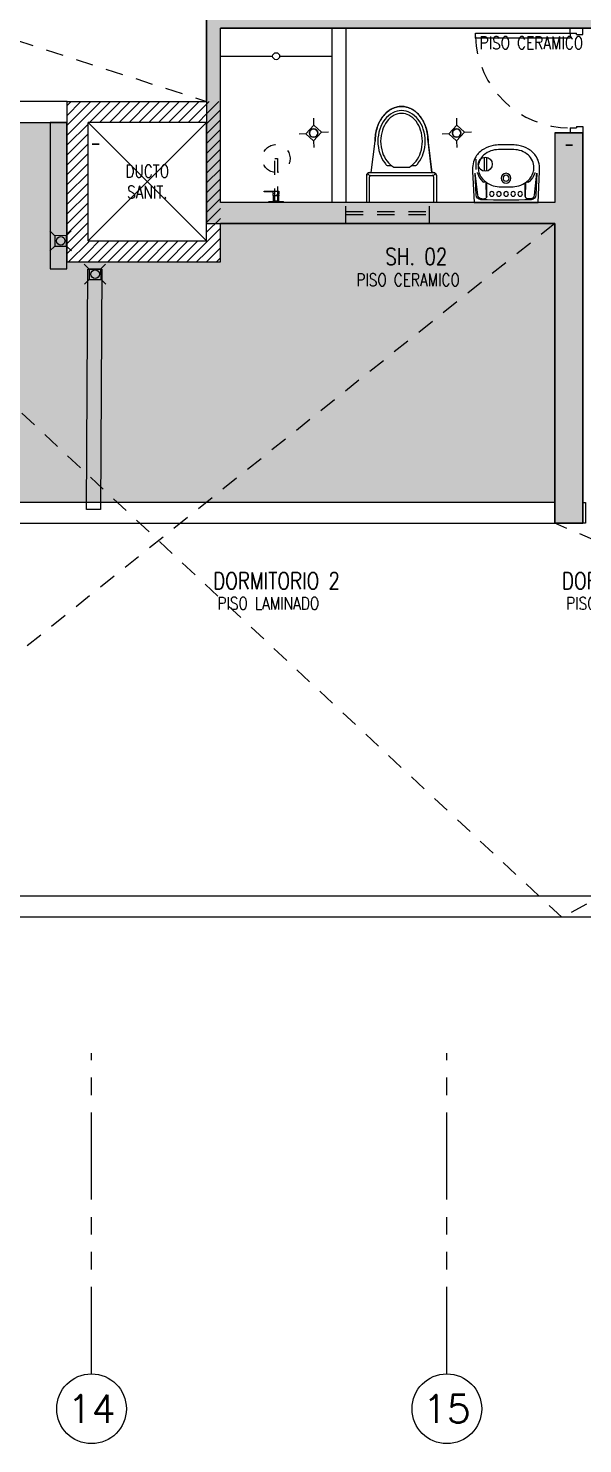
# Model space of a CAD drawing. Header units: millimetres. Extents: x 3738 to 3833, y 1327 to 1657.
# Drawn here: x 3797.94 to 3801.92, y 1378.44 to 1388.59 of the extents above; entities that cross this region are included whole.
import ezdxf
from ezdxf.enums import TextEntityAlignment as Align

# ---------------------------------------------------------------- set-up
doc = ezdxf.new("R2010")
doc.units = ezdxf.units.MM
for name, pattern in [('HIDDEN2', [0.1875, 0.125, -0.0625]), ('PHANTOM', [63.5, 31.75, -6.35, 6.35, -6.35, 6.35, -6.35]), ('PHANTOM2', [1.25, 0.625, -0.125, 0.125, -0.125, 0.125, -0.125])]:
    doc.linetypes.add(name, pattern=pattern)
doc.layers.get('0').update_dxf_attribs({"color": 251, "lineweight": 9})
for name, color, linetype, lineweight in [('A-07', 251, 'Continuous', 13), ('A-EJES', 251, 'PHANTOM', 13), ('A-EST VIGAS', 251, 'HIDDEN2', 13), ('A-JARDIN', 251, 'Continuous', 13), ('A-LINEAS', 251, 'Continuous', 13), ('A-MOBILIARIO', 251, 'Continuous', 13), ('A-MURO ALTO', 251, 'Continuous', 13), ('A-MURO BAJO', 251, 'Continuous', 13), ('A-MUROS', 251, 'Continuous', 13), ('A-PROYECCIONES INT.', 251, 'HIDDEN2', 13), ('A-SANITARIOS', 251, 'Continuous', 13), ('A-TEXTO-ACABADO PISO', 251, 'Continuous', 13), ('A-TEXTO-AMBIENTE', 251, 'Continuous', 13), ('A_20_Estructuras', 251, 'Continuous', 13), ('A_30_DispositivosSanit', 251, 'Continuous', 13), ('A_50_TextoAmbiente', 251, 'Continuous', 13), ('A_50_TextoIndicaciones', 251, 'Continuous', 13), ('A_60_HatchEstructuras', 251, 'Continuous', 13), ('DLP_MOBILIARIO FIJO', 251, 'Continuous', 13), ('MURO CF 120', 251, 'Continuous', 13), ('MURO CF 60', 251, 'Continuous', 13)]:
    doc.layers.add(name, color=color, linetype=linetype, lineweight=lineweight)
doc.styles.add('ROMANS', font='romans.shx', dxfattribs={"width": 0.8})
doc.linetypes.add('FENCELINE1', pattern='A,6.35,-2.54,[133,ltypeshp.shx,S=2.54,R=0,X=-2.54,Y=0],-2.54,25.4', length=36.83)
pattern_1 = [(45, (-21.67, -43.67528), (-0.03535534, 0.03535534), [])]

# ---------------------------------------------------------------- blocks, each defined once
blk = doc.blocks.new('EF-P13')
at = {"layer": 'A_60_HatchEstructuras'}
h = blk.add_hatch(color=256, dxfattribs=at)
h.dxf.hatch_style = 1
h.paths.add_polyline_path([(38.15, -6.85), (29.5, -6.85), (29.5, -5.6), (31.9, -5.6), (31.9, -6.1), (32.1, -6.1), (32.1, -5.5), (32.1, -3.3), (31.9, -3.3), (31.9, -5.45), (29.4, -5.45), (29.4, -8.4), (31.9, -8.4), (31.9, -10.55), (32.1, -10.55), (32.1, -7.75), (31.9, -7.75), (31.9, -8.25), (29.5, -8.25), (29.5, -7), (38.15, -7)])
at = {"layer": 'A_20_Estructuras'}
blk.add_lwpolyline([(38.15, -6.85), (29.5, -6.85), (29.5, -5.6), (31.9, -5.6), (31.9, -6.1), (32.1, -6.1), (32.1, -5.5), (32.1, -3.3), (31.9, -3.3), (31.9, -5.45), (29.4, -5.45), (29.4, -8.4), (31.9, -8.4), (31.9, -10.55), (32.1, -10.55), (32.1, -7.75), (31.9, -7.75), (31.9, -8.25), (29.5, -8.25), (29.5, -7), (38.15, -7)], close=True, dxfattribs=at)
blk = doc.blocks.new('TEXTO AMBIENTES P11')
at = {"layer": 'A-TEXTO-ACABADO PISO', "char_height": 0.09, "attachment_point": 2, "rotation": 360, "style": 'ROMANS'}
for s, insert in [('PISO CERAMICO', (31.732, -7.06, 0)), ('PISO CERAMICO', (30.847, -8.759)), ('PISO LAMINADO', (29.844, -11.079)), ('PISO LAMINADO', (32.347, -11.079))]:
    blk.add_mtext_dynamic_manual_height_columns(s, width=1.20225, gutter_width=12.5, heights=[0], dxfattribs=dict(at, insert=insert))
at = {"layer": 'A-TEXTO-AMBIENTE', "style": 'ROMANS', "width": 0.8}
for s, p in [('SH. 02', (30.906, -8.697)), ('DORMITORIO 2', (29.903, -11.022)), ('DORMITORIO 3', (32.406, -11.022))]:
    blk.add_text(s, height=0.12, dxfattribs=at).set_placement(p, align=Align.CENTER)
blk = doc.blocks.new('TEXTO DUCTOS PT')
at = {"layer": 'A_50_TextoIndicaciones', "insert": (28.975, -8.1, 0), "char_height": 0.09, "width": 0.4157, "attachment_point": 5, "style": 'ROMANS'}
blk.add_mtext('\\pxsm1,t16;DUCTO SANIT.', dxfattribs=at)
blk = doc.blocks.new('*U281')
for p, q in [((0.01, 0.705), (0.01, 0.75)), ((0.1, 0.715), (0.055, 0.715)), ((0.055, 0.705), (0.055, 0.715)), ((0.1, 0.715), (0.1, 0.75)), ((0.055, 0.705), (0.01, 0.705)), ((0.055, 0.045), (0.01, 0.045)), ((0.01, 0.045), (0.01, 0)), ((0.055, 0.045), (0.055, 0.035)), ((0.1, 0.035), (0.055, 0.035)), ((0.1, 0.035), (0.1, 0))]:
    blk.add_line(p, q)
blk.add_lwpolyline([(0.78, 0.07), (0.78, 0.035), (0.1, 0.035), (0.1, 0.07)], close=True)
at = {"color": 7, "linetype": 'HIDDEN2'}
blk.add_arc((0.1, 0.034), 0.681, 2.2301, 89.9672, dxfattribs=at)
blk = doc.blocks.new('SIFON JET_PLANTA')
for p, q in [((-0.215, 0.218, 0), (-0.44, 0.19, 0)), ((-0.215, -0.23, 0), (-0.215, 0.23, 0)), ((-0.209, 0.244, 0), (-0.192, 0.227, 0)), ((-0.195, 0.25, 0), (0, 0.25, 0)), ((-0.195, -0.22, 0), (-0.195, 0.22, 0)), ((-0.185, 0.23, 0), (0, 0.23, 0)), ((0, 0.25, 0), (0, -0.25, 0)), ((-0.265, 0.072, 0), (-0.265, 0.103, 0)), ((-0.255, -0.056, 0), (-0.255, 0.056, 0)), ((-0.265, -0.103, 0), (-0.265, -0.072, 0)), ((-0.215, -0.218, 0), (-0.44, -0.19, 0)), ((-0.209, -0.244, 0), (-0.192, -0.227, 0)), ((0, -0.25, 0), (-0.195, -0.25, 0)), ((0, -0.23, 0), (-0.185, -0.23, 0))]:
    blk.add_line(p, q)
at = {"extrusion": (-2.64698e-23, 6.61744e-24, -1)}
for p, q in [((-0.432, 0.191, 0), (-0.215, 0.218, 0)), ((-0.215, 0.232, 0), (-0.214, 0.236, 0)), ((-0.215, 0.228, 0), (-0.215, 0.232, 0)), ((-0.215, 0.223, 0), (-0.215, 0.228, 0)), ((-0.215, 0.218, 0), (-0.215, 0.223, 0)), ((-0.214, 0.236, 0), (-0.213, 0.239, 0)), ((-0.213, 0.239, 0), (-0.211, 0.242, 0)), ((-0.211, 0.242, 0), (-0.209, 0.244, 0)), ((-0.209, 0.244, 0), (-0.208, 0.245, 0)), ((-0.208, 0.245, 0), (-0.205, 0.247, 0)), ((-0.205, 0.247, 0), (-0.201, 0.249, 0)), ((-0.201, 0.249, 0), (-0.195, 0.25, 0)), ((-0.195, 0.25, 0), (-0.195, 0.25, 0)), ((-0.195, 0.25, 0), (-0.161, 0.25, 0)), ((-0.161, 0.25, 0), (-0.097, 0.25, 0)), ((-0.097, 0.25, 0), (-0.032, 0.25, 0)), ((-0.032, 0.25, 0), (0, 0.25, 0)), ((0, 0.25, 0), (0, -0.25, 0)), ((-0.653, 0.098, 0), (-0.65, 0.102, 0)), ((-0.65, 0.102, 0), (-0.645, 0.108, 0)), ((-0.645, 0.108, 0), (-0.639, 0.115, 0)), ((-0.639, 0.115, 0), (-0.633, 0.121, 0)), ((-0.633, 0.121, 0), (-0.63, 0.123, 0)), ((-0.63, 0.123, 0), (-0.625, 0.128, 0)), ((-0.625, 0.128, 0), (-0.621, 0.131, 0)), ((-0.621, 0.131, 0), (-0.617, 0.134, 0)), ((-0.617, 0.134, 0), (-0.611, 0.139, 0)), ((-0.611, 0.139, 0), (-0.606, 0.142, 0)), ((-0.606, 0.142, 0), (-0.6, 0.146, 0)), ((-0.6, 0.146, 0), (-0.596, 0.148, 0)), ((-0.596, 0.148, 0), (-0.591, 0.152, 0)), ((-0.591, 0.152, 0), (-0.586, 0.154, 0)), ((-0.586, 0.154, 0), (-0.579, 0.158, 0)), ((-0.579, 0.158, 0), (-0.569, 0.163, 0)), ((-0.569, 0.163, 0), (-0.552, 0.17, 0)), ((-0.552, 0.17, 0), (-0.546, 0.172, 0)), ((-0.546, 0.172, 0), (-0.538, 0.175, 0)), ((-0.538, 0.175, 0), (-0.535, 0.176, 0)), ((-0.535, 0.176, 0), (-0.526, 0.178, 0)), ((-0.526, 0.178, 0), (-0.522, 0.18, 0)), ((-0.522, 0.18, 0), (-0.515, 0.181, 0)), ((-0.515, 0.181, 0), (-0.508, 0.183, 0)), ((-0.508, 0.183, 0), (-0.502, 0.184, 0)), ((-0.502, 0.184, 0), (-0.486, 0.187, 0)), ((-0.486, 0.187, 0), (-0.476, 0.188, 0)), ((-0.476, 0.188, 0), (-0.473, 0.188, 0)), ((-0.473, 0.188, 0), (-0.464, 0.189, 0)), ((-0.464, 0.189, 0), (-0.455, 0.19, 0)), ((-0.455, 0.19, 0), (-0.449, 0.19, 0)), ((-0.449, 0.19, 0), (-0.44, 0.19, 0)), ((-0.44, 0.19, 0), (-0.432, 0.191, 0)), ((-0.69, 0.01, 0), (-0.689, 0.014, 0)), ((-0.69, 0.004, 0), (-0.69, 0.01, 0)), ((-0.69, 0, 0), (-0.69, 0.004, 0)), ((-0.689, 0.019, 0), (-0.688, 0.024, 0)), ((-0.689, 0.014, 0), (-0.689, 0.019, 0)), ((-0.688, 0.024, 0), (-0.687, 0.028, 0)), ((-0.688, 0.024, 0), (-0.688, 0.024, 0)), ((-0.687, 0.031, 0), (-0.685, 0.036, 0)), ((-0.687, 0.028, 0), (-0.687, 0.031, 0)), ((-0.685, 0.036, 0), (-0.684, 0.042, 0)), ((-0.685, 0.036, 0), (-0.685, 0.036, 0)), ((-0.684, 0.042, 0), (-0.682, 0.048, 0)), ((-0.684, 0.042, 0), (-0.684, 0.042, 0)), ((-0.682, 0.048, 0), (-0.68, 0.052, 0)), ((-0.68, 0.052, 0), (-0.679, 0.055, 0)), ((-0.679, 0.055, 0), (-0.678, 0.058, 0)), ((-0.678, 0.058, 0), (-0.674, 0.066, 0)), ((-0.674, 0.066, 0), (-0.672, 0.07, 0)), ((-0.674, 0.066, 0), (-0.674, 0.066, 0)), ((-0.672, 0.07, 0), (-0.671, 0.073, 0)), ((-0.671, 0.073, 0), (-0.669, 0.076, 0)), ((-0.669, 0.076, 0), (-0.667, 0.078, 0)), ((-0.667, 0.078, 0), (-0.665, 0.082, 0)), ((-0.665, 0.082, 0), (-0.663, 0.085, 0)), ((-0.663, 0.085, 0), (-0.661, 0.088, 0)), ((-0.661, 0.088, 0), (-0.657, 0.094, 0)), ((-0.657, 0.094, 0), (-0.653, 0.098, 0)), ((-0.657, 0.094, 0), (-0.657, 0.094, 0)), ((-0.653, 0.098, 0), (-0.653, 0.098, 0)), ((-0.69, -0.007, 0), (-0.69, 0, 0)), ((-0.69, -0.011, 0), (-0.69, -0.007, 0)), ((-0.689, -0.016, 0), (-0.69, -0.011, 0)), ((-0.688, -0.023, 0), (-0.689, -0.016, 0)), ((-0.688, -0.026, 0), (-0.688, -0.023, 0)), ((-0.687, -0.03, 0), (-0.688, -0.026, 0)), ((-0.686, -0.032, 0), (-0.687, -0.03, 0)), ((-0.685, -0.036, 0), (-0.686, -0.032, 0)), ((-0.684, -0.042, 0), (-0.685, -0.036, 0)), ((-0.683, -0.046, 0), (-0.684, -0.042, 0)), ((-0.681, -0.049, 0), (-0.683, -0.046, 0)), ((-0.68, -0.052, 0), (-0.681, -0.049, 0)), ((-0.679, -0.055, 0), (-0.68, -0.052, 0)), ((-0.678, -0.058, 0), (-0.679, -0.055, 0)), ((-0.677, -0.06, 0), (-0.678, -0.058, 0)), ((-0.675, -0.064, 0), (-0.677, -0.06, 0)), ((-0.672, -0.07, 0), (-0.675, -0.064, 0)), ((-0.671, -0.073, 0), (-0.672, -0.07, 0)), ((-0.668, -0.077, 0), (-0.671, -0.073, 0)), ((-0.665, -0.083, 0), (-0.668, -0.077, 0)), ((-0.662, -0.086, 0), (-0.665, -0.083, 0)), ((-0.66, -0.09, 0), (-0.662, -0.086, 0)), ((-0.655, -0.096, 0), (-0.66, -0.09, 0)), ((-0.649, -0.103, 0), (-0.655, -0.096, 0)), ((-0.646, -0.107, 0), (-0.649, -0.103, 0)), ((-0.64, -0.114, 0), (-0.646, -0.107, 0)), ((-0.638, -0.116, 0), (-0.64, -0.114, 0)), ((-0.635, -0.119, 0), (-0.638, -0.116, 0)), ((-0.634, -0.12, 0), (-0.635, -0.119, 0)), ((-0.635, -0.119, 0), (-0.635, -0.119, 0)), ((-0.632, -0.122, 0), (-0.634, -0.12, 0)), ((-0.63, -0.123, 0), (-0.632, -0.122, 0)), ((-0.632, -0.122, 0), (-0.632, -0.122, 0)), ((-0.629, -0.124, 0), (-0.63, -0.123, 0)), ((-0.628, -0.125, 0), (-0.629, -0.124, 0)), ((-0.626, -0.127, 0), (-0.628, -0.125, 0)), ((-0.625, -0.128, 0), (-0.626, -0.127, 0)), ((-0.623, -0.129, 0), (-0.625, -0.128, 0)), ((-0.625, -0.128, 0), (-0.625, -0.128, 0)), ((-0.622, -0.13, 0), (-0.623, -0.129, 0)), ((-0.621, -0.131, 0), (-0.622, -0.13, 0)), ((-0.62, -0.132, 0), (-0.621, -0.131, 0)), ((-0.619, -0.132, 0), (-0.62, -0.132, 0)), ((-0.618, -0.133, 0), (-0.619, -0.132, 0)), ((-0.617, -0.134, 0), (-0.618, -0.133, 0)), ((-0.615, -0.135, 0), (-0.617, -0.134, 0)), ((-0.614, -0.136, 0), (-0.615, -0.135, 0)), ((-0.612, -0.138, 0), (-0.614, -0.136, 0)), ((-0.609, -0.14, 0), (-0.612, -0.138, 0)), ((-0.607, -0.141, 0), (-0.609, -0.14, 0)), ((-0.606, -0.142, 0), (-0.607, -0.141, 0)), ((-0.604, -0.143, 0), (-0.606, -0.142, 0)), ((-0.602, -0.145, 0), (-0.604, -0.143, 0)), ((-0.6, -0.146, 0), (-0.602, -0.145, 0)), ((-0.599, -0.147, 0), (-0.6, -0.146, 0)), ((-0.596, -0.148, 0), (-0.599, -0.147, 0)), ((-0.595, -0.149, 0), (-0.596, -0.148, 0)), ((-0.594, -0.15, 0), (-0.595, -0.149, 0)), ((-0.592, -0.151, 0), (-0.594, -0.15, 0)), ((-0.59, -0.152, 0), (-0.592, -0.151, 0)), ((-0.587, -0.154, 0), (-0.59, -0.152, 0)), ((-0.583, -0.156, 0), (-0.587, -0.154, 0)), ((-0.578, -0.159, 0), (-0.583, -0.156, 0)), ((-0.576, -0.16, 0), (-0.578, -0.159, 0)), ((-0.574, -0.161, 0), (-0.576, -0.16, 0)), ((-0.57, -0.163, 0), (-0.574, -0.161, 0)), ((-0.568, -0.164, 0), (-0.57, -0.163, 0)), ((-0.566, -0.164, 0), (-0.568, -0.164, 0)), ((-0.564, -0.165, 0), (-0.566, -0.164, 0)), ((-0.561, -0.166, 0), (-0.564, -0.165, 0)), ((-0.56, -0.167, 0), (-0.561, -0.166, 0)), ((-0.557, -0.168, 0), (-0.56, -0.167, 0)), ((-0.554, -0.169, 0), (-0.557, -0.168, 0)), ((-0.551, -0.171, 0), (-0.554, -0.169, 0)), ((-0.549, -0.171, 0), (-0.551, -0.171, 0)), ((-0.546, -0.172, 0), (-0.549, -0.171, 0)), ((-0.545, -0.173, 0), (-0.546, -0.172, 0)), ((-0.543, -0.173, 0), (-0.545, -0.173, 0)), ((-0.541, -0.174, 0), (-0.543, -0.173, 0)), ((-0.538, -0.175, 0), (-0.541, -0.174, 0)), ((-0.535, -0.176, 0), (-0.538, -0.175, 0)), ((-0.538, -0.175, 0), (-0.538, -0.175, 0)), ((-0.532, -0.177, 0), (-0.535, -0.176, 0)), ((-0.53, -0.178, 0), (-0.532, -0.177, 0)), ((-0.527, -0.178, 0), (-0.53, -0.178, 0)), ((-0.524, -0.179, 0), (-0.527, -0.178, 0)), ((-0.527, -0.178, 0), (-0.527, -0.178, 0)), ((-0.522, -0.18, 0), (-0.524, -0.179, 0)), ((-0.518, -0.181, 0), (-0.522, -0.18, 0)), ((-0.515, -0.181, 0), (-0.518, -0.181, 0)), ((-0.512, -0.182, 0), (-0.515, -0.181, 0)), ((-0.509, -0.183, 0), (-0.512, -0.182, 0)), ((-0.507, -0.183, 0), (-0.509, -0.183, 0)), ((-0.502, -0.184, 0), (-0.507, -0.183, 0)), ((-0.497, -0.185, 0), (-0.502, -0.184, 0)), ((-0.495, -0.185, 0), (-0.497, -0.185, 0)), ((-0.497, -0.185, 0), (-0.497, -0.185, 0)), ((-0.494, -0.186, 0), (-0.495, -0.185, 0)), ((-0.492, -0.186, 0), (-0.494, -0.186, 0)), ((-0.488, -0.186, 0), (-0.492, -0.186, 0)), ((-0.486, -0.187, 0), (-0.488, -0.186, 0)), ((-0.482, -0.187, 0), (-0.486, -0.187, 0)), ((-0.481, -0.187, 0), (-0.482, -0.187, 0)), ((-0.478, -0.188, 0), (-0.481, -0.187, 0)), ((-0.476, -0.188, 0), (-0.478, -0.188, 0)), ((-0.473, -0.188, 0), (-0.476, -0.188, 0)), ((-0.469, -0.189, 0), (-0.473, -0.188, 0)), ((-0.465, -0.189, 0), (-0.469, -0.189, 0)), ((-0.464, -0.189, 0), (-0.465, -0.189, 0)), ((-0.465, -0.189, 0), (-0.465, -0.189, 0)), ((-0.462, -0.189, 0), (-0.464, -0.189, 0)), ((-0.459, -0.189, 0), (-0.462, -0.189, 0)), ((-0.457, -0.19, 0), (-0.459, -0.189, 0)), ((-0.455, -0.19, 0), (-0.457, -0.19, 0)), ((-0.452, -0.19, 0), (-0.455, -0.19, 0)), ((-0.449, -0.19, 0), (-0.452, -0.19, 0)), ((-0.447, -0.19, 0), (-0.449, -0.19, 0)), ((-0.443, -0.19, 0), (-0.447, -0.19, 0)), ((-0.44, -0.19, 0), (-0.443, -0.19, 0)), ((-0.215, -0.218, 0), (-0.44, -0.19, 0)), ((-0.215, -0.227, 0), (-0.215, -0.218, 0)), ((-0.215, -0.23, 0), (-0.215, -0.227, 0)), ((-0.215, -0.233, 0), (-0.215, -0.23, 0)), ((-0.214, -0.237, 0), (-0.215, -0.233, 0)), ((-0.213, -0.239, 0), (-0.214, -0.237, 0)), ((-0.214, -0.237, 0), (-0.214, -0.237, 0)), ((-0.211, -0.242, 0), (-0.213, -0.239, 0)), ((-0.213, -0.239, 0), (-0.213, -0.239, 0)), ((-0.209, -0.244, 0), (-0.211, -0.242, 0)), ((-0.211, -0.242, 0), (-0.211, -0.242, 0)), ((-0.211, -0.242, 0), (-0.211, -0.242, 0)), ((-0.207, -0.246, 0), (-0.209, -0.244, 0)), ((-0.209, -0.244, 0), (-0.209, -0.244, 0)), ((-0.209, -0.244, 0), (-0.209, -0.244, 0)), ((-0.203, -0.248, 0), (-0.207, -0.246, 0)), ((-0.207, -0.246, 0), (-0.207, -0.246, 0)), ((-0.2, -0.249, 0), (-0.203, -0.248, 0)), ((-0.203, -0.248, 0), (-0.203, -0.248, 0)), ((-0.195, -0.25, 0), (-0.2, -0.249, 0)), ((0, -0.25, 0), (-0.195, -0.25, 0))]:
    blk.add_line(p, q, dxfattribs=at)
at = {"elevation": 0}
for points in [[(-0.265, 0.103, 0.0362), (-0.284, 0.12, 0.08725), (-0.353, 0.156, 0.077598), (-0.44, 0.17, 0.077598), (-0.527, 0.156, 0.08725), (-0.596, 0.12, 0.105601), (-0.644, 0.063, 0.12364), (-0.66, 0, 0.12364), (-0.644, -0.063, 0.105601), (-0.596, -0.12, 0.08725), (-0.527, -0.156, 0.077598), (-0.44, -0.17, 0.077598)], [(-0.255, 0.056, 0.100268), (-0.297, 0.104, 0.08725), (-0.36, 0.137, 0.077598), (-0.44, 0.15, 0.077598), (-0.52, 0.137, 0.08725), (-0.583, 0.104, 0.105601), (-0.627, 0.053, 0.12364), (-0.64, 0, 0.12364), (-0.627, -0.053, 0.105601), (-0.583, -0.104, 0.08725), (-0.52, -0.137, 0.077598), (-0.44, -0.15, 0.077598)], [(-0.44, -0.15, 0.077598), (-0.36, -0.137, 0.08725), (-0.297, -0.104, 0.100268), (-0.255, -0.056, 0.12364)], [(-0.44, -0.17, 0.077598), (-0.353, -0.156, 0.08725), (-0.284, -0.12, 0.0362), (-0.265, -0.103, 0.12364)]]:
    blk.add_lwpolyline(points, format="xyb", dxfattribs=at)
for centre, radius, start, end in [((-0.195, 0.23, 0), 0.02, 90, 180), ((-0.185, 0.22, 0), 0.01, 90, 180), ((-0.494, -0.027, 0), 0.203, 127.2348, 151.4088), ((-0.461, -0.07, 0), 0.257, 107.4741, 127.2348), ((-0.44, -0.138, 0), 0.328, 90, 107.4741), ((-0.544, 0, 0), 0.146, 151.4088, 180), ((-0.544, 0, 0), 0.146, 180, 208.5912), ((-0.494, 0.027, 0), 0.203, 208.5912, 232.7652), ((-0.461, 0.07, 0), 0.257, 232.7652, 252.5259), ((-0.44, 0.138, 0), 0.328, 252.5259, 270), ((-0.195, -0.23, 0), 0.02, 180, 270), ((-0.185, -0.22, 0), 0.01, 180, 270)]:
    blk.add_arc(centre, radius, start, end)
blk = doc.blocks.new('BOWL-ITALGRIF_VARADERO_01')
for p, q in [((-0.203, -0.197), (-0.221, -0.038)), ((0.203, -0.197), (0.221, -0.038)), ((-0.14, -0.208), (-0.142, -0.108)), ((-0.137, -0.205), (-0.137, -0.112)), ((0.138, -0.205), (0.138, -0.112)), ((0.14, -0.208), (0.142, -0.108)), ((-0.175, -0.222), (-0.154, -0.222)), ((0.175, -0.222), (0.154, -0.222))]:
    blk.add_line(p, q)
for points in [[(-0.092, 0.159, -0.02989), (-0.046, 0.165, -0.007822), (0.046, 0.165, -0.02989), (0.092, 0.159, -0.091737), (0.16, 0.134, -0.112496), (0.218, 0.079, -0.147885), (0.24, -0.026), (0.23, -0.25), (-0.23, -0.25), (-0.24, -0.026, -0.147885), (-0.218, 0.079, -0.112496), (-0.16, 0.134, -0.091737)], [(-0.05, -0.136, -0.062677), (-0.105, -0.125, -0.110639), (-0.158, -0.091, -0.120976), (-0.195, -0.034, -0.061198), (-0.2, 0, -0.21707), (-0.159, 0.092, -0.174983), (-0.055, 0.13, -0.010618), (0, 0.131, -0.010618), (0.055, 0.13, -0.174983), (0.159, 0.092, -0.21707), (0.2, 0, -0.061198), (0.195, -0.034, -0.120976), (0.158, -0.091, -0.110639), (0.105, -0.125, -0.062677), (0.05, -0.136, -0.017583), (0, -0.138, -0.017583)]]:
    blk.add_lwpolyline(points, format="xyb", close=True)
for points in [[(-0.222, -0.038), (-0.214, -0.195, 0.390823), (-0.181, -0.229, 0.017524), (0.181, -0.229, 0.390823), (0.214, -0.195), (0.222, -0.038)], [(-0.207, -0.035, 0.005), (-0.206, -0.038, 0.121292), (-0.166, -0.1, 0.007977), (-0.162, -0.103)], [(0.207, -0.035, -0.005), (0.206, -0.038, -0.121292), (0.166, -0.1, -0.007977), (0.162, -0.103)]]:
    blk.add_lwpolyline(points, format="xyb")
for centre, radius in [((0, -0.075), 0.035), ((0, -0.075), 0.0215), ((-0.101, -0.188), 0.0165), ((-0.051, -0.188), 0.0165), ((0, -0.188), 0.0165), ((0.051, -0.188), 0.0165), ((0.102, -0.188), 0.0165)]:
    blk.add_circle(centre, radius)
for centre, radius, start, end in [((-0.158, -0.099), 0.006, 226.6431, 46.6431), ((0.158, -0.099), 0.006, 133.3569, 313.3569), ((-0.175, -0.194), 0.028, 186.3111, 270), ((-0.14, -0.108), 0.002, 54.3619, 181.1374), ((-0.135, -0.112), 0.002, 56.7109, 180), ((0.105, -0.125), 9.094947017729287e-16, 0, 217.6714), ((0.136, -0.112), 0.002, 0, 123.2891), ((0.14, -0.108), 0.002, 358.8626, 125.6381), ((0.175, -0.194), 0.028, 270, 353.6889), ((-0.154, -0.205), 0.017, 270, 0), ((-0.154, -0.208), 0.014, 270, 1.1374), ((0.155, -0.205), 0.017, 180, 270), ((0.154, -0.208), 0.014, 178.8626, 270)]:
    blk.add_arc(centre, radius, start, end)
blk = doc.blocks.new('ducha marsano')
at = {"linetype": 'HIDDEN2', "ltscale": 0.5, "extrusion": (-4.9425e-10, -7.91123e-10, -1)}
for p, q in [((-0.01, 0), (0.01, 0)), ((0.01, 0), (0.01, -0.316)), ((-0.02, -0.08), (-0.02, -0.06)), ((0.021, -0.082), (-0.019, -0.082)), ((-0.015, -0.058), (-0.016, -0.058)), ((-0.01, -0.316), (-0.01, 0)), ((0.022, -0.052), (0, -0.052)), ((0.025, -0.082), (0.021, -0.082)), ((0.022, -0.052), (0.022, -0.063)), ((0.022, -0.068), (0.022, -0.077)), ((0.022, -0.077), (0.025, -0.077)), ((0.025, -0.077), (0.077, -0.077)), ((0.077, -0.082), (0.025, -0.082)), ((0.077, -0.077), (0.082, -0.077)), ((0.082, -0.082), (0.077, -0.082)), ((0.082, -0.077), (0.084, -0.077)), ((0.082, -0.077), (0.082, -0.077)), ((0.084, -0.082), (0.082, -0.082)), ((0.082, -0.082), (0.082, -0.082)), ((0.086, -0.078), (0.086, -0.08)), ((0.01, -0.316), (-0.01, -0.316))]:
    blk.add_line(p, q, dxfattribs=at)
for centre, radius, start, end in [((0.019, -0.08), 0.0015, 270, 360), ((0, -0.046), 0.02, 323.9581, 354.9298), ((0, -0.046), 0.02, 185.0702, 195.2705), ((-0.084, -0.078), 0.0015, 90, 180), ((-0.084, -0.08), 0.0015, 180, 270), ((0, -0.316), 0.1, 95.7392, 84.2608)]:
    blk.add_arc(centre, radius, start, end, dxfattribs=at)
at = {"linetype": 'HIDDEN2', "ltscale": 0.5, "extrusion": (-4.94252e-10, -7.91124e-10, -1)}
blk.add_ellipse((0, -0.052), major_axis=(-0.0225, -0.0095), ratio=0.001448, start_param=0.425436, end_param=1.567366, dxfattribs=at)
at = {"linetype": 'HIDDEN2', "ltscale": 0.5}
for points, degree in [([(-0.031, 0), (0, 0), (0.03, 0)], 2), ([(0.03, 0), (0.041, 0), (0.052, 0)], 2), ([(0.052, 0), (0.052, -0.004), (0.052, -0.008)], 2), ([(-0.053, 0), (-0.053, -0.004), (-0.053, -0.008)], 2), ([(-0.053, 0), (-0.042, 0), (-0.031, 0)], 2), ([(-0.053, -0.008), (-0.053, -0.008), (-0.053, -0.008)], 2), ([(0.03, -0.008), (0, -0.008), (-0.031, -0.008)], 2), ([(-0.022, -0.008), (-0.022, -0.009), (-0.022, -0.011)], 2), ([(-0.021, -0.011), (-0.007, -0.011), (0.007, -0.011), (0.021, -0.011)], 3), ([(-0.02, -0.011), (-0.02, -0.029), (-0.02, -0.048)], 2), ([(-0.02, -0.048), (0, -0.048), (0.02, -0.048)], 2), ([(0.02, -0.011), (0.02, -0.029), (0.02, -0.048)], 2), ([(0.022, -0.008), (0.022, -0.009), (0.022, -0.011)], 2)]:
    blk.add_open_spline(points, degree=degree, dxfattribs=at)
for points, weights in [([(-0.053, -0.008), (-0.053, -0.008), (-0.053, -0.008)], [1, 0.990847086912, 0.982266230892]), ([(-0.052, -0.008), (-0.053, -0.008), (-0.053, -0.008)], [1, 0.707106781193, 1]), ([(-0.022, -0.011), (-0.022, -0.011), (-0.021, -0.011)], [1, 0.70710678154, 1]), ([(-0.02, -0.048), (-0.02, -0.048), (-0.02, -0.048)], [1, 0.707106780138, 1]), ([(0.02, -0.048), (0.02, -0.048), (0.02, -0.048)], [1, 0.707106779703, 1]), ([(0.021, -0.011), (0.021, -0.011), (0.021, -0.011)], [1, 0.992411795776, 1]), ([(0.052, -0.008), (0.052, -0.008), (0.052, -0.008)], [1, 0.992411795771, 1])]:
    blk.add_rational_spline(points, weights, degree=2, dxfattribs=at)
for points, knots in [([(-0.031, -0.008), (-0.033, -0.008), (-0.037, -0.008), (-0.042, -0.008), (-0.046, -0.008), (-0.049, -0.008), (-0.051, -0.008), (-0.052, -0.008), (-0.052, -0.008)], [0, 0, 0, 0, 8.104572, 12.495263, 16.885954, 21.276645, 25.667336, 33.771908, 33.771908, 33.771908, 33.771908]), ([(0.022, -0.068), (0.022, -0.068), (0.022, -0.068), (0.022, -0.068), (0.022, -0.068), (0.022, -0.067), (0.022, -0.067), (0.022, -0.066), (0.022, -0.066), (0.022, -0.065), (0.022, -0.065), (0.022, -0.064), (0.022, -0.064), (0.022, -0.063), (0.022, -0.063), (0.022, -0.063), (0.022, -0.063), (0.022, -0.063)], [0.4148436, 0.4148436, 0.4148436, 0.4148436, 0.5185541, 0.5185541, 0.6222645, 0.6222645, 0.7259759, 0.7259759, 0.8296873, 0.8296873, 0.9333987, 0.9333987, 1.03711, 1.03711, 1.1408205, 1.1408205, 1.2445309, 1.2445309, 1.2445309, 1.2445309]), ([(0.052, -0.008), (0.052, -0.008), (0.051, -0.008), (0.049, -0.008), (0.046, -0.008), (0.042, -0.008), (0.037, -0.008), (0.033, -0.008), (0.03, -0.008)], [0, 0, 0, 0, 8.104572, 12.495263, 16.885954, 21.276645, 25.667336, 33.771908, 33.771908, 33.771908, 33.771908])]:
    blk.add_open_spline(points, degree=3, knots=knots, dxfattribs=at)
for points, weights, degree, knots in [([(0.021, -0.011), (0.021, -0.011), (0.021, -0.011), (0.021, -0.011), (0.021, -0.011), (0.022, -0.011), (0.022, -0.011)], [0.918641037743, 0.918640949346, 0.918640860949, 0.918640772552, 0.789223156395, 0.789223156395, 0.918640772552], 3, [0.1238988, 0.1238988, 0.1238988, 0.1238988, 0.1238993, 0.1238993, 0.1238993, 0.78603, 0.78603, 0.78603, 0.78603]), ([(0.052, -0.008), (0.052, -0.008), (0.052, -0.008), (0.052, -0.008), (0.052, -0.008)], [0.918641037749, 0.918640905153, 0.918640772558, 0.724517853988, 0.918640772558], 2, [0.1238988, 0.1238988, 0.1238988, 0.1238993, 0.1238993, 0.7860311, 0.7860311, 0.7860311])]:
    blk.add_rational_spline(points, weights, degree=degree, knots=knots, dxfattribs=at)
blk = doc.blocks.new('Duplex-1201')
at = {"layer": 'A-EST VIGAS'}
for p, q in [((4.75, 4.975), (4.75, 5.125)), ((5.35, 4.975), (5.35, 5.125)), ((4.75, 5.06, 0), (5.35, 5.06)), ((4.75, 5.04, 0), (5.35, 5.04))]:
    blk.add_line(p, q, dxfattribs=at)
at = {"layer": 'A-LINEAS'}
for p, q in [((3.85, 6.175), (4.225, 6.175)), ((4.275, 6.175), (4.65, 6.175)), ((3.75, 5.7, 0), (2.9, 4.85)), ((3.75, 4.85, 0), (2.9, 5.7, 0))]:
    blk.add_line(p, q, dxfattribs=at)
blk.add_circle((4.25, 6.175), 0.025, dxfattribs=at)
at = {"layer": 'A-MURO ALTO'}
blk.add_lwpolyline([(2.75, 5.85), (0.03, 5.85), (0.03, 0.4), (0.18, 0.4), (0.18, 5.7), (2.75, 5.7)], dxfattribs=at)
at = {"layer": 'A-MURO BAJO'}
for p, q in [((4.65, 6.375), (4.65, 5.125)), ((4.75, 6.375), (4.75, 5.125)), ((12.55, 0.15), (0.18, 0.15)), ((12.625, 0), (0.03, 0))]:
    blk.add_line(p, q, dxfattribs=at)
blk.add_lwpolyline([(1.33, 0.15), (1.33, 2.825), (6.25, 2.825), (6.25, 2.975), (1.18, 2.975), (1.18, 0.15)], dxfattribs=at)
at = {"layer": 'A-MUROS'}
for p, q in [((3.75, 5.85), (3.75, 6.45)), ((3.85, 5.125), (3.85, 6.375)), ((12.55, 6.375), (3.85, 6.375)), ((2.75, 4.7, 0), (2.75, 5.85)), ((2.75, 5.85), (3.75, 5.85)), ((2.9, 4.85, 0), (2.9, 5.7)), ((3.75, 5.7), (2.9, 5.7)), ((3.75, 4.85, 0), (3.75, 5.7)), ((6.25, 5.625), (6.45, 5.625)), ((6.25, 5.625), (6.25, 5.125)), ((6.45, 5.625), (6.45, 2.825)), ((6.25, 5.125), (3.85, 5.125)), ((6.25, 4.975), (3.85, 4.975)), ((3.85, 4.7, 0), (3.85, 4.975)), ((6.25, 2.825), (6.25, 4.975)), ((2.9, 4.85, 0), (3.75, 4.85, 0)), ((2.75, 4.7, 0), (3.85, 4.7, 0)), ((6.45, 2.825), (6.25, 2.825))]:
    blk.add_line(p, q, dxfattribs=at)
at = {"layer": 'A-PROYECCIONES INT.'}
for p, q in [((6.3, 0), (0.03, 5.85)), ((6.25, 4.975), (0.03, 0)), ((12.55, 0.15), (6.25, 2.825)), ((11.65, 2.825), (6.3, 0))]:
    blk.add_line(p, q, dxfattribs=at)
at = {"layer": 'DLP_MOBILIARIO FIJO', "color": 6}
blk.add_lwpolyline([(6.45, 2.975), (6.47, 2.975), (6.47, 2.825), (6.45, 2.825)], close=True, dxfattribs=at)
at = {"layer": 'A-MOBILIARIO', "rotation": 180}
blk.add_blockref('*U281', (6.46, 6.375), dxfattribs=at)
at = {"layer": 'A-SANITARIOS', "extrusion": (4.49068e-08, -3.60286e-08, -1), "xscale": -1.000000000000003, "zscale": -1.000000000000003, "rotation": 89.99999866877693}
blk.add_blockref('SIFON JET_PLANTA', (-5.15, 5.125, 0), dxfattribs=at)
at = {"layer": 'A-SANITARIOS', "extrusion": (4.9425e-10, 7.91123e-10, -1), "xscale": -1, "rotation": 179.9999992996427}
blk.add_blockref('ducha marsano', (-4.25, 5.125, 0), dxfattribs=at)
at = {"layer": 'A-SANITARIOS', "xscale": -1}
blk.add_blockref('BOWL-ITALGRIF_VARADERO_01', (5.9, 5.375, 0), dxfattribs=at)
blk = doc.blocks.new('TC_P11')
at = {"layer": 'A-MOBILIARIO'}
blk.add_blockref('Duplex-1201', (27, -52.325), dxfattribs=at)
at = {"layer": 'A-PROYECCIONES INT.'}
blk.add_line((27.03, -45.275), (30.75, -46.475), dxfattribs=at)
blk = doc.blocks.new('Ejes_Torre C')
at = {"layer": 'A-EJES', "linetype": 'PHANTOM2'}
for points in [[(29.925, -2.8), (29.925, -0.5)], [(32.475, -2.8), (32.475, -0.5)]]:
    blk.add_lwpolyline(points, dxfattribs=at)
at = {"layer": 'A-EJES', "linetype": 'Continuous'}
for centre in [(29.925, -3.05), (32.475, -3.05)]:
    blk.add_circle(centre, 0.25, dxfattribs=at)
at = {"layer": 'A-EJES', "linetype": 'Continuous', "style": 'ROMANS'}
for s, p in [('14', (29.925, -3.05)), ('15', (32.475, -3.05))]:
    blk.add_text(s, height=0.2, dxfattribs=at).set_placement(p, align=Align.MIDDLE_CENTER)
blk = doc.blocks.new('R')
at = {"layer": 'A_30_DispositivosSanit', "linetype": 'Continuous'}
for p, q in [((-0.008, -0.05), (-0.008, 0.05)), ((0.008, -0.05), (0.008, 0.05)), ((0.069, -0.037), (0.069, 0.037))]:
    blk.add_line(p, q, dxfattribs=at)
blk.add_circle((0, 0), 0.0504, dxfattribs=at)
blk = doc.blocks.new('0-sumidero')
for p, q in [((-0.042, 0.038), (-0.076, 0.072)), ((0.043, 0.038), (-0.042, 0.038)), ((-0.042, 0.038), (-0.042, -0.037)), ((0.043, 0.038), (0.078, 0.072)), ((0.043, -0.037), (0.043, 0.038)), ((-0.042, -0.037), (-0.076, -0.071)), ((-0.042, -0.037), (0.043, -0.037)), ((0.043, -0.037), (0.078, -0.071))]:
    blk.add_line(p, q)
blk.add_circle((0, 0), 0.0303)
blk = doc.blocks.new('sum')
at = {"layer": 'A_30_DispositivosSanit', "rotation": 45.00000007321594}
blk.add_blockref('0-sumidero', (0, 0), dxfattribs=at)
blk = doc.blocks.new('trampa')
at = {"layer": 'A_30_DispositivosSanit'}
blk.add_circle((0.002, 0.002), 0.0303, dxfattribs=at)
blk = doc.blocks.new('is-des-tf_28.02.2025')
at = {"layer": 'A_30_DispositivosSanit', "lineweight": 25}
blk.add_lwpolyline([(-14.12, -97.381), (-14.071, -97.381)], dxfattribs=at)
at = {"layer": 'A_30_DispositivosSanit', "lineweight": 25, "elevation": 0}
blk.add_lwpolyline([(-10.721, -97.389), (-10.672, -97.389)], dxfattribs=at)
at = {"layer": 'A_30_DispositivosSanit', "xscale": -1, "rotation": 272.2809650492279}
for p in [(-12.531, -97.301, 0), (-11.505, -97.301, 0)]:
    blk.add_blockref('sum', p, dxfattribs=at)
at = {"layer": 'A_30_DispositivosSanit', "rotation": 270}
for p in [(-12.533, -97.299, 0), (-11.506, -97.299, 0)]:
    blk.add_blockref('trampa', p, dxfattribs=at)
at = {"layer": 'A_30_DispositivosSanit', "linetype": 'Continuous', "rotation": 180}
blk.add_blockref('R', (-11.299, -97.525, 0), dxfattribs=at)
blk = doc.blocks.new('TORRE F HATCH CORTAFUEGO')
at = {"layer": 'MURO CF 60'}
h = blk.add_hatch(dxfattribs=at)
h.set_pattern_fill('_USER', color=256, scale=0.05, angle=45, pattern_type=0)
h.set_pattern_definition(pattern_1)
h.paths.add_polyline_path([(-18.8, -94.825), (-18.95, -94.825), (-18.95, -93.675), (-18.8, -93.675)])
h = blk.add_hatch(dxfattribs=at)
h.set_pattern_fill('_USER', color=256, scale=0.05, angle=45, pattern_type=0)
h.set_pattern_definition(pattern_1)
h.paths.add_polyline_path([(-18.8, -93.825), (-17.95, -93.825), (-17.95, -93.675), (-18.8, -93.675)])
h = blk.add_hatch(dxfattribs=at)
h.set_pattern_fill('_USER', color=256, scale=0.05, angle=45, pattern_type=0)
h.set_pattern_definition(pattern_1)
h.paths.add_polyline_path([(-17.95, -94.825), (-17.85, -94.825), (-17.85, -93.675), (-17.95, -93.675)])
h = blk.add_hatch(dxfattribs=at)
h.set_pattern_fill('_USER', color=256, scale=0.05, angle=45, pattern_type=0)
h.set_pattern_definition(pattern_1)
h.paths.add_polyline_path([(-18.8, -94.825), (-17.95, -94.825), (-17.95, -94.675), (-18.8, -94.675)])
blk = doc.blocks.new('IS-pluviales_26.03.2025')
at = {"linetype": 'FENCELINE1', "ltscale": 3, "elevation": 0}
for points in [[(-18.95, -107.625), (-19.07, -107.625), (-19.07, -108.676), (-18.95, -108.676)], [(-18.8, -108.678), (-18.7, -108.678), (-18.71, -110.401), (-18.81, -110.401)]]:
    blk.add_lwpolyline(points, close=True, dxfattribs=at)
at = {"layer": 'A_30_DispositivosSanit', "rotation": 135.4214501941968}
for p in [(-18.995, -108.474, 0), (-18.748, -108.713, 0)]:
    blk.add_blockref('sum', p, dxfattribs=at)

msp = doc.modelspace()

# ---------------------------------------------------------------- block references
msp.add_blockref('EF-P13', (3769.822, 1395.588))
at = {"layer": 'A_50_TextoAmbiente'}
msp.add_blockref('TEXTO AMBIENTES P11', (3769.822, 1395.588), dxfattribs=at)
at = {"layer": 'A_50_TextoIndicaciones'}
msp.add_blockref('TEXTO DUCTOS PT', (3769.822, 1395.588), dxfattribs=at)

# ---------------------------------------------------------------- next in the draw order: block references
msp.add_blockref('TC_P11', (3768.472, 1434.538))

# ---------------------------------------------------------------- next in the draw order: hatches: boundary and pattern name
at = {"layer": 'A-JARDIN', "ltscale": 0.5}
h = msp.add_hatch(dxfattribs=at)
h.set_pattern_fill('AR-SAND', color=256, scale=0.0025)
h.set_pattern_definition([(37.5, (3772.7221, 1459.53793), (-0.00400008, 0.12235331), [0, -0.09652, 0, -0.10795, 0, -0.1031875]), (7.5, (3772.7221, 1459.53793), (0.11238082, 0.17920628), [0, -0.05207, 0, -0.086995, 0, -0.0333375]), (327.5, (3772.644, 1459.53793), (0.19774809, 0.0003593), [0, -0.03175, 0, -0.1143, 0, -0.149225]), (317.5, (3772.644, 1459.53793), (0.1908891, 0.05573233), [0, -0.015875, 0, -0.07493, 0, -0.085725])])
h.paths.add_polyline_path([(3818.372, 1392.638), (3818.372, 1388.738), (3815.572, 1388.738), (3815.572, 1391.288), (3813.822, 1391.288), (3813.822, 1392.338), (3813.822, 1392.338), (3813.822, 1392.638)])
h.paths.add_polyline_path([(3818.372, 1384.688), (3818.372, 1388.588), (3815.572, 1388.588), (3815.572, 1386.038), (3813.822, 1386.038), (3813.822, 1384.988), (3813.822, 1384.988), (3813.822, 1384.688), (3816.547, 1384.688)])
h.paths.add_polyline_path([(3795.652, 1394.963), (3795.652, 1390.813), (3796.222, 1390.813), (3796.222, 1389.413), (3798.672, 1389.413), (3798.672, 1389.263), (3798.672, 1389.263), (3798.672, 1390.413), (3799.322, 1390.413), (3799.322, 1390.138), (3801.722, 1390.138), (3801.722, 1392.138), (3796.652, 1392.138), (3796.652, 1394.963)])
h.paths.add_polyline_path([(3795.652, 1387.913), (3797.944, 1387.913), (3798.222, 1387.913), (3798.222, 1386.913), (3799.322, 1386.913), (3799.322, 1387.238), (3801.772, 1387.238), (3801.772, 1385.188), (3796.652, 1385.188), (3796.652, 1382.363), (3795.652, 1382.363)])

# ---------------------------------------------------------------- next in the draw order: block references
at = {"layer": 'A-07'}
msp.add_blockref('is-des-tf_28.02.2025', (3812.522, 1485.138), dxfattribs=at)
at = {"layer": 'A-EJES'}
msp.add_blockref('Ejes_Torre C', (3768.472, 1381.738), dxfattribs=at)
at = {"layer": 'A_30_DispositivosSanit'}
msp.add_blockref('IS-pluviales_26.03.2025', (3817.171, 1495.538, 0), dxfattribs=at)
at = {"layer": 'MURO CF 120', "color": 251}
msp.add_blockref('TORRE F HATCH CORTAFUEGO', (3817.172, 1481.738), dxfattribs=at)

doc.saveas('drawing.dxf')
